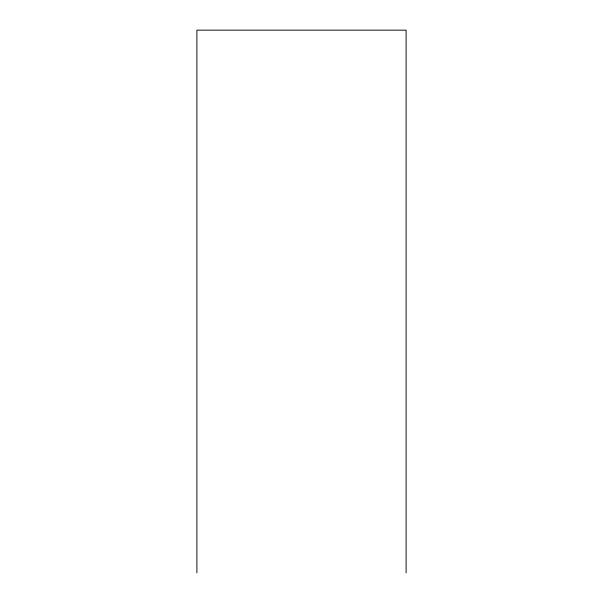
<?xml version="1.0" encoding="UTF-8"?>
<svg xmlns="http://www.w3.org/2000/svg" width="603" height="603" viewBox="0 0 603 603"><rect width="100%" height="100%" fill="white"/><g stroke="black" fill="none" stroke-linecap="round" stroke-linejoin="round"><path stroke-width="0.9" d="M406.105 572.85L406.105 30.15L196.895 30.15L196.895 572.85"/></g></svg>
